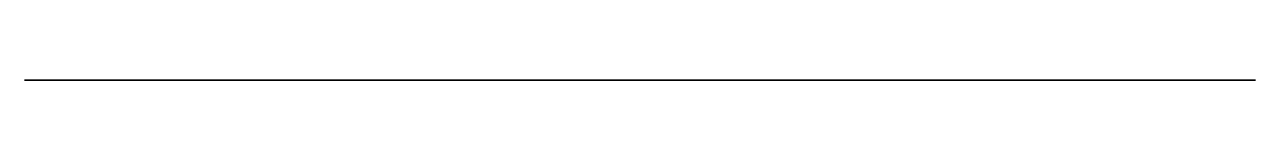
# Model space of a CAD drawing. Header units: millimetres. Extents: x -61.4 to -42.1, y 0 to 0.
import ezdxf

# ---------------------------------------------------------------- set-up
doc = ezdxf.new("R2010")
doc.units = ezdxf.units.MM
doc.layers.get('0').update_dxf_attribs({"color": 194, "true_color": 0x551cb1})

msp = doc.modelspace()

# ---------------------------------------------------------------- linework, layer by layer
at = {"color": 46, "true_color": 0x876e08}
msp.add_polyline3d([(-45.162, 0, -45.214), (-45.162, 0, -58.227), (-42.145, 0, -58.227), (-42.145, 0, -120.408), (-61.358, 0, -120.408), (-61.358, 0, -92.671), (-59.814, 0, -91.03), (-59.814, 0, -22.355), (-61.358, 0, -20.894), (-61.358, 0, 11.124), (-56.699, 0, 11.124), (-56.608, 0, 9.762), (-56.522, 0, 8.867), (-56.456, 0, 8.423), (-56.371, 0, 7.984), (-56.264, 0, 7.553), (-56.132, 0, 7.131), (-56.056, 0, 6.924), (-55.972, 0, 6.72), (-55.881, 0, 6.519), (-55.782, 0, 6.322), (-55.563, 0, 5.934), (-55.322, 0, 5.557), (-55.06, 0, 5.195), (-54.779, 0, 4.848), (-53.968, 0, 3.934), (-53.773, 0, 3.701), (-53.586, 0, 3.462), (-53.41, 0, 3.215), (-53.247, 0, 2.957), (-53.098, 0, 2.69), (-52.959, 0, 2.418), (-52.831, 0, 2.141), (-52.713, 0, 1.859), (-52.606, 0, 1.573), (-52.51, 0, 1.283), (-52.426, 0, 0.99), (-52.352, 0, 0.693), (-52.289, 0, 0.394), (-52.238, 0, 0.093), (-52.199, 0, -0.21), (-52.17, 0, -0.514), (-52.154, 0, -0.819), (-52.149, 0, -1.124), (-52.156, 0, -1.429), (-52.174, 0, -1.735), (-51.938, 0, -1.748), (-51.705, 0, -1.776), (-51.476, 0, -1.819), (-51.252, 0, -1.877), (-51.032, 0, -1.949), (-50.818, 0, -2.034), (-50.611, 0, -2.133), (-50.41, 0, -2.244), (-50.217, 0, -2.369), (-50.032, 0, -2.505), (-49.855, 0, -2.653), (-49.689, 0, -2.813), (-49.532, 0, -2.983), (-49.385, 0, -3.165), (-49.25, 0, -3.356), (-49.127, 0, -3.558), (-49.017, 0, -3.767), (-48.922, 0, -3.981), (-48.842, 0, -4.2), (-48.776, 0, -4.422), (-48.725, 0, -4.648), (-48.688, 0, -4.875), (-48.666, 0, -5.104), (-48.659, 0, -5.333), (-48.666, 0, -5.563), (-48.688, 0, -5.792), (-48.725, 0, -6.019), (-48.776, 0, -6.244), (-48.842, 0, -6.467), (-48.922, 0, -6.685), (-49.017, 0, -6.9), (-49.127, 0, -7.109), (-49.25, 0, -7.31), (-49.385, 0, -7.502), (-49.532, 0, -7.683), (-49.689, 0, -7.854), (-49.855, 0, -8.014), (-50.032, 0, -8.162), (-50.217, 0, -8.298), (-50.41, 0, -8.422), (-50.611, 0, -8.534), (-50.818, 0, -8.633), (-51.032, 0, -8.718), (-51.252, 0, -8.79), (-51.476, 0, -8.847), (-51.705, 0, -8.891), (-51.938, 0, -8.919), (-52.174, 0, -8.932), (-52.174, 0, -11.353), (-52.342, 0, -11.507), (-52.5, 0, -11.671), (-52.647, 0, -11.845), (-52.783, 0, -12.027), (-52.908, 0, -12.218), (-53.02, 0, -12.416), (-53.119, 0, -12.621), (-53.206, 0, -12.832), (-53.242, 0, -12.934), (-53.275, 0, -13.038), (-53.303, 0, -13.142), (-53.328, 0, -13.247), (-53.367, 0, -13.458), (-53.391, 0, -13.672), (-53.401, 0, -13.887), (-53.398, 0, -14.104), (-53.382, 0, -14.321), (-53.353, 0, -14.538), (-53.312, 0, -14.755), (-53.26, 0, -14.971), (-53.197, 0, -15.185), (-53.123, 0, -15.398), (-53.039, 0, -15.608), (-52.945, 0, -15.815), (-52.843, 0, -16.019), (-52.731, 0, -16.219), (-51.471, 0, -18.217), (-48.513, 0, -22.785), (-47.991, 0, -23.644), (-47.5, 0, -24.52), (-47.051, 0, -25.406), (-46.641, 0, -26.302), (-46.447, 0, -26.775), (-46.268, 0, -27.265), (-46.107, 0, -27.769), (-45.966, 0, -28.284), (-45.846, 0, -28.806), (-45.751, 0, -29.332), (-45.681, 0, -29.858), (-45.64, 0, -30.381), (-45.631, 0, -30.634), (-45.633, 0, -30.886), (-45.643, 0, -31.138), (-45.662, 0, -31.389), (-45.727, 0, -31.888), (-45.826, 0, -32.382), (-45.956, 0, -32.87), (-46.117, 0, -33.35), (-46.307, 0, -33.821), (-46.524, 0, -34.282), (-46.768, 0, -34.737), (-47.03, 0, -35.171), (-47.305, 0, -35.577), (-47.59, 0, -35.947), (-47.892, 0, -36.293), (-48.211, 0, -36.623), (-48.547, 0, -36.936), (-48.897, 0, -37.23), (-49.263, 0, -37.507), (-49.642, 0, -37.764), (-50.035, 0, -38.002), (-50.44, 0, -38.219), (-50.44, 0, -41.596), (-48.567, 0, -42.197), (-48.545, 0, -42.233), (-48.52, 0, -42.279), (-48.463, 0, -42.395), (-48.322, 0, -42.706), (-47.972, 0, -43.511), (-47.602, 0, -44.296), (-47.516, 0, -44.452), (-47.435, 0, -44.583), (-47.397, 0, -44.637), (-47.361, 0, -44.682), (-47.344, 0, -44.702), (-47.327, 0, -44.719), (-47.31, 0, -44.734), (-47.302, 0, -44.74), (-47.295, 0, -44.746), (-47.241, 0, -44.783), (-47.185, 0, -44.819), (-47.07, 0, -44.883), (-46.95, 0, -44.941), (-46.825, 0, -44.992), (-46.696, 0, -45.036), (-46.564, 0, -45.074), (-46.429, 0, -45.106), (-46.291, 0, -45.133), (-46.011, 0, -45.174), (-45.726, 0, -45.199)], close=True, dxfattribs=at)

doc.saveas('drawing.dxf')
